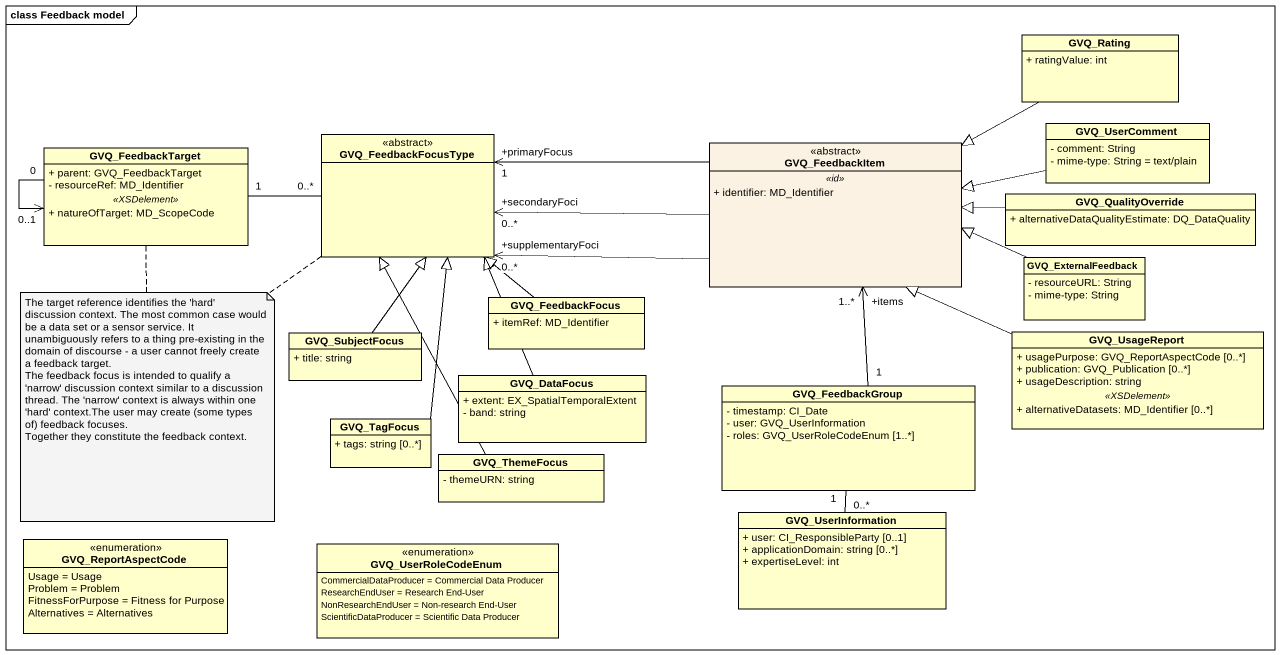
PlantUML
@startuml
mainframe class Feedback model
hide circle
hide empty members
skinparam classAttributeIconSize 0
class GVQ_Rating {
  + ratingValue: int
}
class GVQ_FeedbackTarget {
  + parent: GVQ_FeedbackTarget
  - resourceRef: MD_Identifier
  .. <<XSDelement>> ..
  + natureOfTarget: MD_ScopeCode
}
class GVQ_FeedbackFocusType <<abstract>>
class GVQ_FeedbackItem <<abstract>> #FCF2E3 {
  .. <<id>> ..
  + identifier: MD_Identifier
}
class GVQ_UserComment {
  - comment: String
  - mime-type: String = text/plain
}
class GVQ_QualityOverride {
  + alternativeDataQualityEstimate: DQ_DataQuality
}
class GVQ_ExternalFeedback {
  - resourceURL: String
  - mime-type: String
}
class GVQ_FeedbackFocus {
  + itemRef: MD_Identifier
}
class GVQ_SubjectFocus {
  + title: string
}
class GVQ_UsageReport {
  + usagePurpose: GVQ_ReportAspectCode [0..*]
  + publication: GVQ_Publication [0..*]
  + usageDescription: string
  .. <<XSDelement>> ..
  + alternativeDatasets: MD_Identifier [0..*]
}
class GVQ_DataFocus {
  + extent: EX_SpatialTemporalExtent
  - band: string
}
class GVQ_FeedbackGroup {
  - timestamp: CI_Date
  - user: GVQ_UserInformation
  - roles: GVQ_UserRoleCodeEnum [1..*]
}
class GVQ_TagFocus {
  + tags: string [0..*]
}
class GVQ_ThemeFocus {
  - themeURN: string
}
enum GVQ_ReportAspectCode {
  Usage = Usage
  Problem = Problem
  FitnessForPurpose = Fitness for Purpose
  Alternatives = Alternatives
}
enum GVQ_UserRoleCodeEnum {
  CommercialDataProducer = Commercial Data Producer
  ResearchEndUser = Research End-User
  NonResearchEndUser = Non-research End-User
  ScientificDataProducer = Scientific Data Producer
}
class GVQ_UserInformation {
  + user: CI_ResponsibleParty [0..1]
  + applicationDomain: string [0..*]
  + expertiseLevel: int
}
GVQ_Rating -left-|> GVQ_FeedbackItem
GVQ_FeedbackTarget "0" --> "0..1" GVQ_FeedbackTarget
GVQ_FeedbackFocusType "0..*" -left- "1" GVQ_FeedbackTarget
GVQ_FeedbackItem -left-> "+primaryFocus\n1" GVQ_FeedbackFocusType
GVQ_FeedbackItem -left-> "+supplementaryFoci\n0..*" GVQ_FeedbackFocusType
GVQ_FeedbackItem -left-> "+secondaryFoci\n0..*" GVQ_FeedbackFocusType
GVQ_UserComment -left-|> GVQ_FeedbackItem
GVQ_QualityOverride -left-|> GVQ_FeedbackItem
GVQ_ExternalFeedback -left-|> GVQ_FeedbackItem
GVQ_FeedbackFocus -up-|> GVQ_FeedbackFocusType
GVQ_SubjectFocus -up-|> GVQ_FeedbackFocusType
GVQ_UsageReport -left-|> GVQ_FeedbackItem
GVQ_DataFocus -up-|> GVQ_FeedbackFocusType
GVQ_FeedbackGroup "1" -up-> "+items\n1..*" GVQ_FeedbackItem
GVQ_FeedbackGroup "0..*" -- "1" GVQ_UserInformation
GVQ_TagFocus -up-|> GVQ_FeedbackFocusType
GVQ_ThemeFocus -up-|> GVQ_FeedbackFocusType
note as N1
  The target reference identifies the 'hard' discussion context. The most common case would be a data set or a sensor service. It unambiguously refers to a thing pre-existing in the domain of discourse - a user cannot freely create a feedback target.
  The feedback focus is intended to qualify a 'narrow' discussion context similar to a discussion thread. The 'narrow' context is always within one 'hard' context.The user may create (some types of) feedback focuses.
  Together they constitute the feedback context.
end note
N1 .. GVQ_FeedbackFocusType
N1 .. GVQ_FeedbackTarget
@enduml
